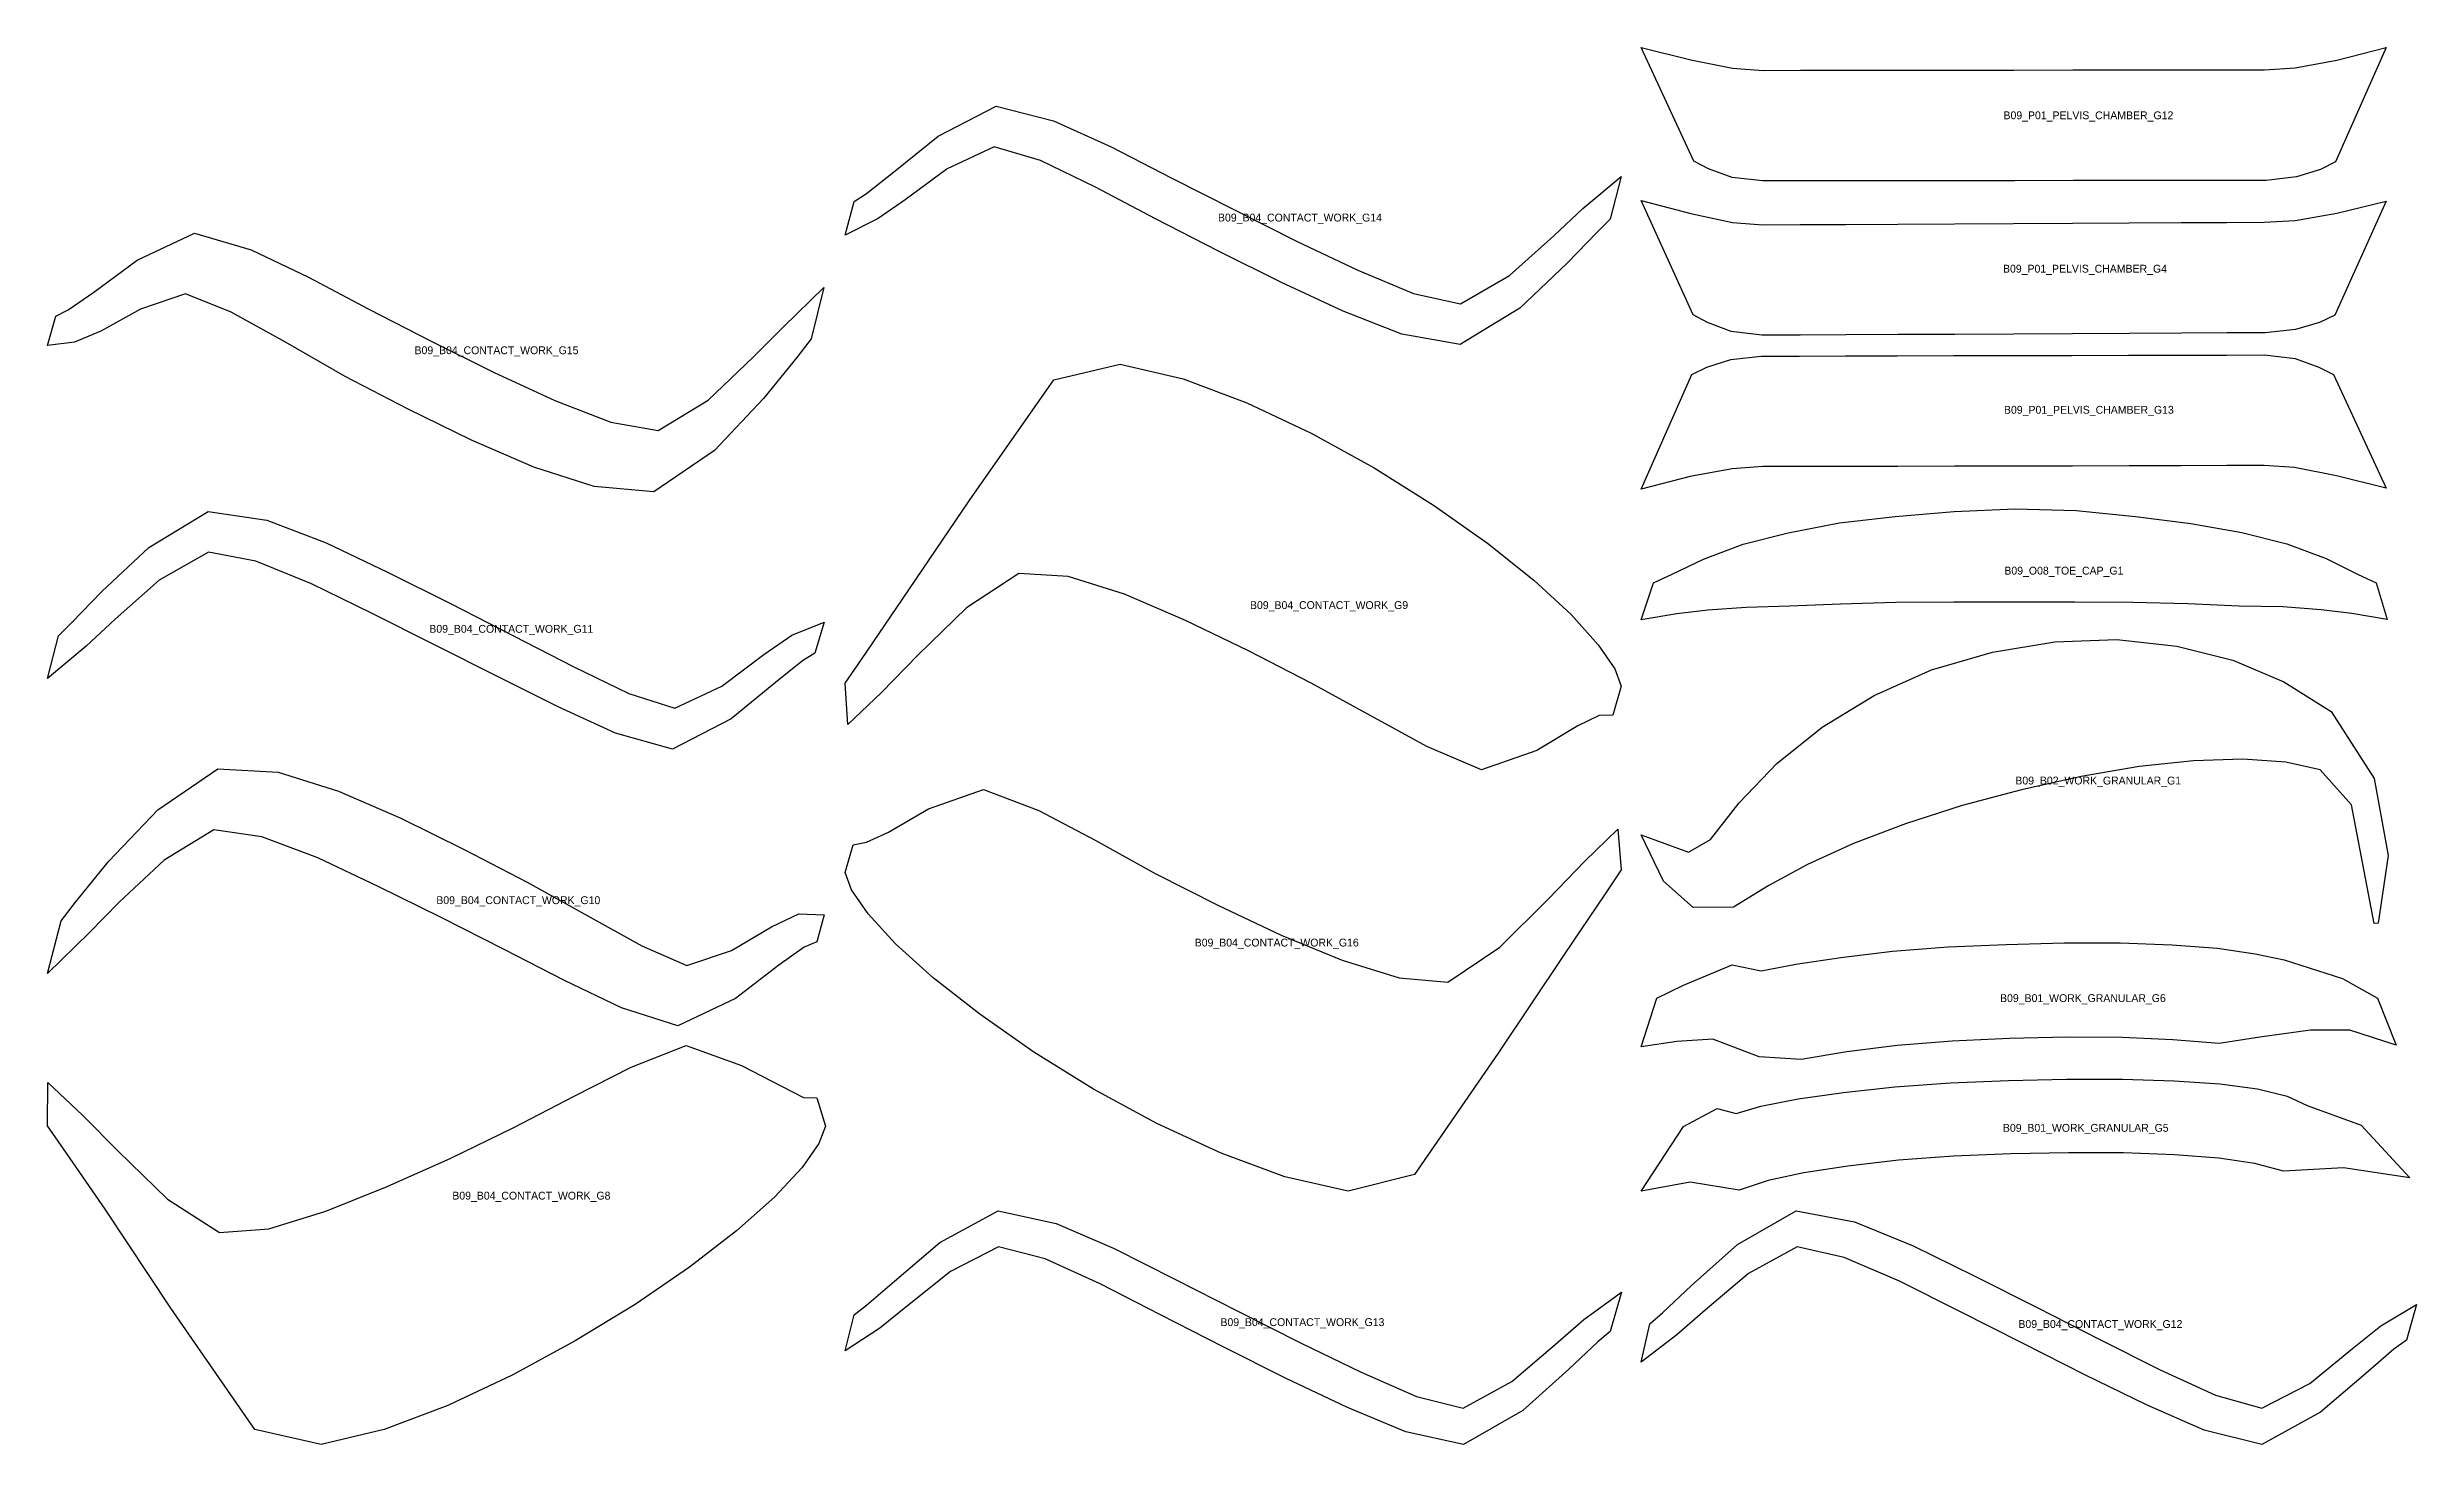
# Model space of a CAD drawing. Header units: millimetres. Extents: x 15 to 17457, y 15 to 1484.
# Drawn here: x 6263 to 8677, y 15 to 1439 of the extents above; entities that cross this region are included whole.
import ezdxf

# ---------------------------------------------------------------- set-up
doc = ezdxf.new("R2010")
doc.units = ezdxf.units.MM

msp = doc.modelspace()

# ---------------------------------------------------------------- linework, layer by layer
for points in [[(7887.4, 1438.6), (7938, 1426.1), (7980.5, 1417.5), (8011.7, 1415.4), (8049.6, 1415.5), (8096.2, 1415.5), (8149.4, 1415.6), (8207.1, 1415.6), (8267.1, 1415.7), (8327.1, 1415.8), (8384.8, 1415.8), (8438, 1415.9), (8484.6, 1415.9), (8522.5, 1416), (8553.8, 1418.1), (8596.3, 1425.8), (8646.4, 1438.8), (8594.7, 1322.1), (8579.4, 1314.4), (8555, 1306.9), (8524.1, 1303.3), (8485.1, 1303.2), (8438.5, 1303.2), (8385.3, 1303.1), (8327.6, 1303.1), (8267.6, 1303), (8207.6, 1302.9), (8149.9, 1302.9), (8096.7, 1302.8), (8050.1, 1302.8), (8011.1, 1302.8), (7979.9, 1306.4), (7955.8, 1315.2), (7941, 1322.8), (7887.4, 1438.6)], [(7085.3, 1281.7), (7098, 1290), (7125.3, 1311.8), (7170.8, 1348.3), (7230, 1378.9), (7288.4, 1364.1), (7347.2, 1337.5), (7408.9, 1305.7), (7472.9, 1273.2), (7536.9, 1241.1), (7598.5, 1211.7), (7655.3, 1188.1), (7703.1, 1177.6), (7753.2, 1206.4), (7798.2, 1246.7), (7827.9, 1274.6), (7866.8, 1307.3), (7855.8, 1263.8), (7842.5, 1250.4), (7811.9, 1218.9), (7763.8, 1173), (7703, 1135.9), (7643.4, 1146.7), (7583.6, 1170), (7520.9, 1199.1), (7456.5, 1231.2), (7392.3, 1264), (7331.3, 1296.5), (7275.2, 1323.4), (7228.1, 1337.4), (7180, 1314.9), (7137.3, 1283.6), (7109.7, 1264.6), (7076.2, 1247.3), (7085.3, 1281.7)], [(7887.4, 1282.8), (7938, 1269.4), (7980.4, 1260.4), (8011.4, 1258.1), (8049.2, 1258.3), (8095.8, 1258.5), (8149, 1258.8), (8206.7, 1259.1), (8266.7, 1259.4), (8326.7, 1259.7), (8384.4, 1260), (8437.6, 1260.3), (8484.2, 1260.5), (8522.2, 1260.7), (8553.6, 1262.5), (8596.3, 1269.9), (8646.4, 1282.2), (8594.1, 1165.9), (8578.6, 1158.5), (8554.1, 1151.4), (8523.3, 1148), (8484.4, 1147.8), (8437.8, 1147.6), (8384.6, 1147.3), (8326.9, 1147), (8266.9, 1146.7), (8206.9, 1146.4), (8149.2, 1146.1), (8096, 1145.8), (8049.4, 1145.6), (8010.3, 1145.4), (7979, 1149.3), (7955, 1158.5), (7940.4, 1166.3), (7887.4, 1282.8)], [(6271.9, 1164.8), (6284.6, 1171.4), (6310.6, 1189.4), (6354.8, 1222), (6413.2, 1249.4), (6471, 1232.4), (6529.2, 1204.6), (6590.7, 1172), (6654.5, 1139.4), (6718.6, 1107.6), (6780.3, 1079.1), (6837.3, 1057), (6885.7, 1048.3), (6936.5, 1079.3), (6982.6, 1123), (7013.2, 1154.2), (7054.6, 1194.1), (7041.6, 1141.8), (7026.9, 1122.7), (6993.1, 1081.1), (6942.9, 1028.1), (6881.2, 985.9), (6820.3, 991.4), (6759.1, 1011.2), (6695.6, 1038.4), (6630.8, 1070), (6566.6, 1103.6), (6505.9, 1138.5), (6450.4, 1169), (6404.1, 1187.6), (6358.1, 1172.1), (6317.6, 1149.7), (6290.9, 1138.6), (6263.3, 1135.1), (6271.9, 1164.8)], [(7076.2, 790.9), (7092.7, 814.9), (7134.7, 876.6), (7202.7, 976.7), (7288.9, 1100), (7356.4, 1115.9), (7420.6, 1101), (7485.5, 1076.6), (7551, 1045.8), (7615.1, 1010.3), (7675.7, 972.4), (7730.6, 933.5), (7777.9, 895.8), (7816, 860.9), (7843.6, 830.1), (7860.6, 805.5), (7866.9, 787.9), (7858.4, 758.4), (7844.6, 758), (7822.8, 747.3), (7781.1, 722.2), (7724.5, 702.6), (7668.8, 726.4), (7612, 757.6), (7550.9, 790.9), (7487.1, 823.8), (7423, 854.9), (7361, 881.5), (7303.5, 899.6), (7253.2, 902.6), (7199.9, 867.6), (7150.2, 819.6), (7113.2, 781.5), (7078.9, 748.9), (7076.2, 790.9)], [(7939, 1105.4), (7954.2, 1113.1), (7978.6, 1120.6), (8009.6, 1124.3), (8048.5, 1124.3), (8095.1, 1124.4), (8148.3, 1124.6), (8206, 1124.7), (8266, 1124.8), (8326, 1124.9), (8383.8, 1125.1), (8436.9, 1125.2), (8483.6, 1125.3), (8522.5, 1125.4), (8553.8, 1121.7), (8577.8, 1113), (8592.7, 1105.4), (8646.5, 989.6), (8595.8, 1002.1), (8553.2, 1010.7), (8522.1, 1012.7), (8484.2, 1012.6), (8437.6, 1012.5), (8384.4, 1012.4), (8326.7, 1012.2), (8266.7, 1012.1), (8206.7, 1012), (8149, 1011.9), (8095.8, 1011.8), (8049.2, 1011.7), (8011.3, 1011.6), (7980, 1009.4), (7937.4, 1001.6), (7887.4, 988.5), (7939, 1105.4)], [(6274.6, 839.1), (6288.2, 852.6), (6318.8, 884.2), (6366.6, 929.2), (6427, 965.9), (6487, 957), (6547.2, 933.9), (6609.8, 904.2), (6674.2, 872.1), (6738.2, 839.3), (6799.6, 807.7), (6855.8, 780.4), (6902.6, 765.3), (6950.5, 787.8), (6993.3, 820.2), (7021.7, 839.9), (7054.7, 853.2), (7045.4, 821.4), (7032.7, 813.8), (7005.3, 791.7), (6959.9, 754.7), (6900.4, 723.6), (6842.3, 740), (6783.8, 766.7), (6721.9, 797.6), (6657.8, 830), (6593.7, 862.2), (6532.3, 892.3), (6475.6, 915.4), (6427.3, 924.5), (6377.2, 895.8), (6332.4, 856), (6302.9, 828.6), (6263.3, 795.8), (6274.6, 839.1)], [(7900, 893.3), (7919, 901.9), (7950.8, 917.4), (7991.3, 932.5), (8037.2, 944.1), (8089.4, 954.4), (8146.1, 960.7), (8206.1, 966), (8268.4, 968.5), (8330.7, 966.9), (8390.9, 960.7), (8447.4, 953.8), (8499.2, 944.4), (8545.1, 932.9), (8585.4, 917.9), (8617.3, 901.9), (8636.3, 893.2), (8647.5, 855.7), (8611.6, 862), (8580.1, 865.7), (8541.1, 868.6), (8496.8, 869.3), (8444.5, 871.8), (8388.3, 873), (8329.1, 873.5), (8267.6, 873.4), (8206, 873.4), (8146.9, 873), (8090.4, 871.3), (8038.9, 869.5), (7994.4, 868.2), (7955.2, 865.2), (7923.6, 861.6), (7887.4, 855.5), (7900, 893.3)], [(7887.4, 636.5), (7935.4, 618.8), (7958, 631.8), (7987, 669.1), (8025.5, 709.1), (8071.7, 746.2), (8124.8, 778.5), (8183.2, 804.4), (8245.2, 822.7), (8308.8, 833.1), (8372.1, 835.5), (8433.2, 828.8), (8490.2, 814.4), (8542.2, 792.4), (8590.5, 762.1), (8634.3, 693.7), (8648.5, 615.2), (8638.3, 546.3), (8634.3, 546.2), (8611.1, 667.1), (8579.3, 702.6), (8544.1, 710.3), (8500.3, 713.4), (8450.2, 711.8), (8394.7, 706), (8335.6, 695.9), (8274.8, 682.4), (8214.4, 666.2), (8156.7, 647.7), (8103.7, 627.5), (8056.9, 606.3), (8017.3, 584.7), (7981.4, 562.7), (7940.4, 562.2), (7910, 589.2), (7887.4, 636.5)], [(6277.5, 548.8), (6292.1, 567.9), (6325.9, 609.6), (6375.7, 661.8), (6437, 703.6), (6498.3, 700.4), (6559.8, 680.9), (6623.4, 653.3), (6688.1, 621.6), (6752.3, 588), (6813.4, 554.2), (6869.1, 523.2), (6915, 503.2), (6960.5, 518.6), (7001.1, 542.8), (7029.1, 555.8), (7054.8, 554.8), (7047.3, 527.3), (7034.3, 521.8), (7008.7, 503.5), (6964.4, 469.6), (6905.8, 441.8), (6848.4, 460.2), (6790.3, 488.1), (6728.6, 519.6), (6664.6, 552.2), (6600.4, 583.9), (6538.8, 612.9), (6481.9, 634.5), (6433, 641.6), (6382.2, 610.6), (6336.5, 567.7), (6305.9, 536.5), (6263.3, 495), (6277.5, 548.8)], [(7084.2, 626.3), (7097.9, 628.9), (7120.2, 639.1), (7161.1, 662.8), (7217.3, 682.6), (7273.5, 661.1), (7331, 630.8), (7392, 596.9), (7456, 564.6), (7520.4, 534.3), (7582.7, 508.6), (7640.6, 490.6), (7690.3, 486.4), (7743.3, 521.9), (7793, 571.2), (7829.8, 609.5), (7863.6, 642.1), (7867, 600.6), (7850.6, 576.2), (7808.9, 514.5), (7741.7, 413.9), (7656.2, 290.2), (7588.8, 273.3), (7524.3, 287.8), (7459.4, 312.1), (7393.7, 342.3), (7329.2, 377.1), (7268.4, 414.9), (7213.3, 453.5), (7165.8, 490.8), (7127.4, 525.3), (7099.5, 555.8), (7082.5, 580.5), (7076.2, 598), (7084.2, 626.3)], [(7903.2, 470.1), (7930.3, 483.3), (7979.9, 504), (8009.7, 497.8), (8045, 504.5), (8090.9, 511.5), (8143.3, 517.8), (8200.2, 522.1), (8259.3, 524.7), (8318.4, 526.2), (8375.4, 526.2), (8428, 524.3), (8474.5, 521), (8513.1, 515.2), (8542.5, 509), (8602.1, 489.9), (8637.5, 469.9), (8656.7, 422), (8609.5, 437.2), (8569.4, 437.5), (8517.8, 430.3), (8476.2, 423.7), (8429.1, 427.6), (8377.4, 430), (8321.2, 430.1), (8262.6, 428.7), (8204.2, 426.1), (8148.2, 421.7), (8096.8, 415.1), (8050.2, 407.5), (8007.7, 410.1), (7960.2, 428), (7923.8, 425.7), (7887.4, 420.3), (7903.2, 470.1)], [(6263.9, 384), (6299.3, 350.5), (6335.5, 314), (6385.7, 265.1), (6438.5, 231), (6489, 234.8), (6547, 252.8), (6609.6, 278.2), (6674.3, 306.8), (6738.5, 338.3), (6800.2, 370.2), (6858, 399.6), (6914.3, 421.8), (6970.5, 401.4), (7011.3, 380.2), (7033.6, 368.6), (7047.3, 368.3), (7056.2, 339.4), (7049.5, 321.7), (7032.3, 297.3), (7004.2, 267), (6965.5, 232.7), (6917.5, 195.9), (6862.1, 157.9), (6801.1, 120.7), (6736.8, 85.7), (6671.3, 55), (6606.6, 30.4), (6542.4, 15), (6474.7, 30.4), (6389.2, 154.2), (6322, 254.9), (6279.7, 316.3), (6263.3, 340), (6263.9, 384)], [(7930.6, 339.3), (7964.6, 357.6), (7984.2, 352.5), (8009.2, 359.8), (8047.3, 367.3), (8093.4, 373.8), (8145.8, 379.7), (8202.6, 383.7), (8261.7, 386.2), (8320.8, 387.5), (8377.7, 387.4), (8430.4, 385.6), (8476.8, 382.6), (8515.5, 377.5), (8545.4, 370.2), (8565.9, 360.5), (8621.1, 340.5), (8670.4, 286.9), (8603.1, 297), (8541.8, 293.6), (8512.5, 301.3), (8475.8, 306.9), (8430.7, 310.3), (8378.9, 312.3), (8322.6, 312.5), (8264.1, 311.2), (8205.6, 308.8), (8149.6, 304.7), (8098, 298.7), (8053.1, 292), (8016.8, 284.3), (7987.1, 274.4), (7937.2, 282.3), (7887.4, 273.2), (7930.6, 339.3)], [(7085.3, 147.3), (7098.1, 157), (7126.4, 181.7), (7172.6, 220.8), (7232.2, 253.3), (7291.1, 240.2), (7350.3, 214.7), (7412.2, 183.5), (7476.3, 151.1), (7540.3, 118.8), (7601.9, 88.7), (7658.5, 63.9), (7705.9, 52), (7755.4, 79.2), (7799.7, 117), (7828.8, 142.6), (7867.4, 170.5), (7855.7, 130.4), (7843, 119.7), (7813.7, 92), (7766.7, 49.8), (7706.4, 15), (7647.4, 28), (7588.1, 52.7), (7525.7, 82.5), (7461.4, 114.8), (7397.4, 147.4), (7336.2, 179), (7279.9, 204.4), (7232.4, 216.5), (7183.4, 191.3), (7139.8, 156.3), (7111.5, 133.7), (7076.2, 110.6), (7085.3, 147.3)], [(7896.2, 138.2), (7909.4, 149.8), (7938.6, 177.3), (7985.4, 219), (8045.4, 253.2), (8104.8, 242), (8164.4, 217.5), (8226.7, 186.9), (8290.8, 154.6), (8354.8, 122), (8416.3, 91.2), (8472.7, 65.4), (8519.8, 52), (8568.7, 77.4), (8612.3, 112.8), (8641.1, 136), (8677.5, 157.7), (8667, 121.6), (8654.3, 112.4), (8625.8, 87.5), (8579.6, 48), (8519.7, 15), (8461.1, 29.8), (8402.3, 55.5), (8340.1, 85.9), (8275.9, 118.3), (8211.9, 150.6), (8150.6, 181.5), (8094.1, 205.8), (8046.2, 216.5), (7996.6, 189.4), (7952.5, 152), (7923.8, 126.9), (7887.4, 99.1), (7896.2, 138.2)]]:
    msp.add_lwpolyline(points, close=True)

# ---------------------------------------------------------------- texts
for s, p in [('B09_P01_PELVIS_CHAMBER_G12', (8256.5, 1365.6)), ('B09_B04_CONTACT_WORK_G14', (7456.1, 1261.4)), ('B09_P01_PELVIS_CHAMBER_G4', (8256, 1209.3)), ('B09_B04_CONTACT_WORK_G15', (6637.4, 1126.2)), ('B09_P01_PELVIS_CHAMBER_G13', (8257, 1065.5)), ('B09_O08_TOE_CAP_G1', (8257.4, 901.6)), ('B09_B04_CONTACT_WORK_G9', (7488.7, 866.5)), ('B09_B04_CONTACT_WORK_G11', (6652.5, 842.3)), ('B09_B02_WORK_GRANULAR_G1', (8268.6, 687.7)), ('B09_B04_CONTACT_WORK_G10', (6659.6, 565.8)), ('B09_B04_CONTACT_WORK_G16', (7432.4, 522.6)), ('B09_B01_WORK_GRANULAR_G6', (8253, 466)), ('B09_B01_WORK_GRANULAR_G5', (8255.9, 333.8)), ('B09_B04_CONTACT_WORK_G8', (6675.9, 264.7)), ('B09_B04_CONTACT_WORK_G13', (7458.6, 135.8)), ('B09_B04_CONTACT_WORK_G12', (8271.7, 133.9))]:
    msp.add_text(s, height=8).set_placement(p)

doc.saveas('drawing.dxf')
